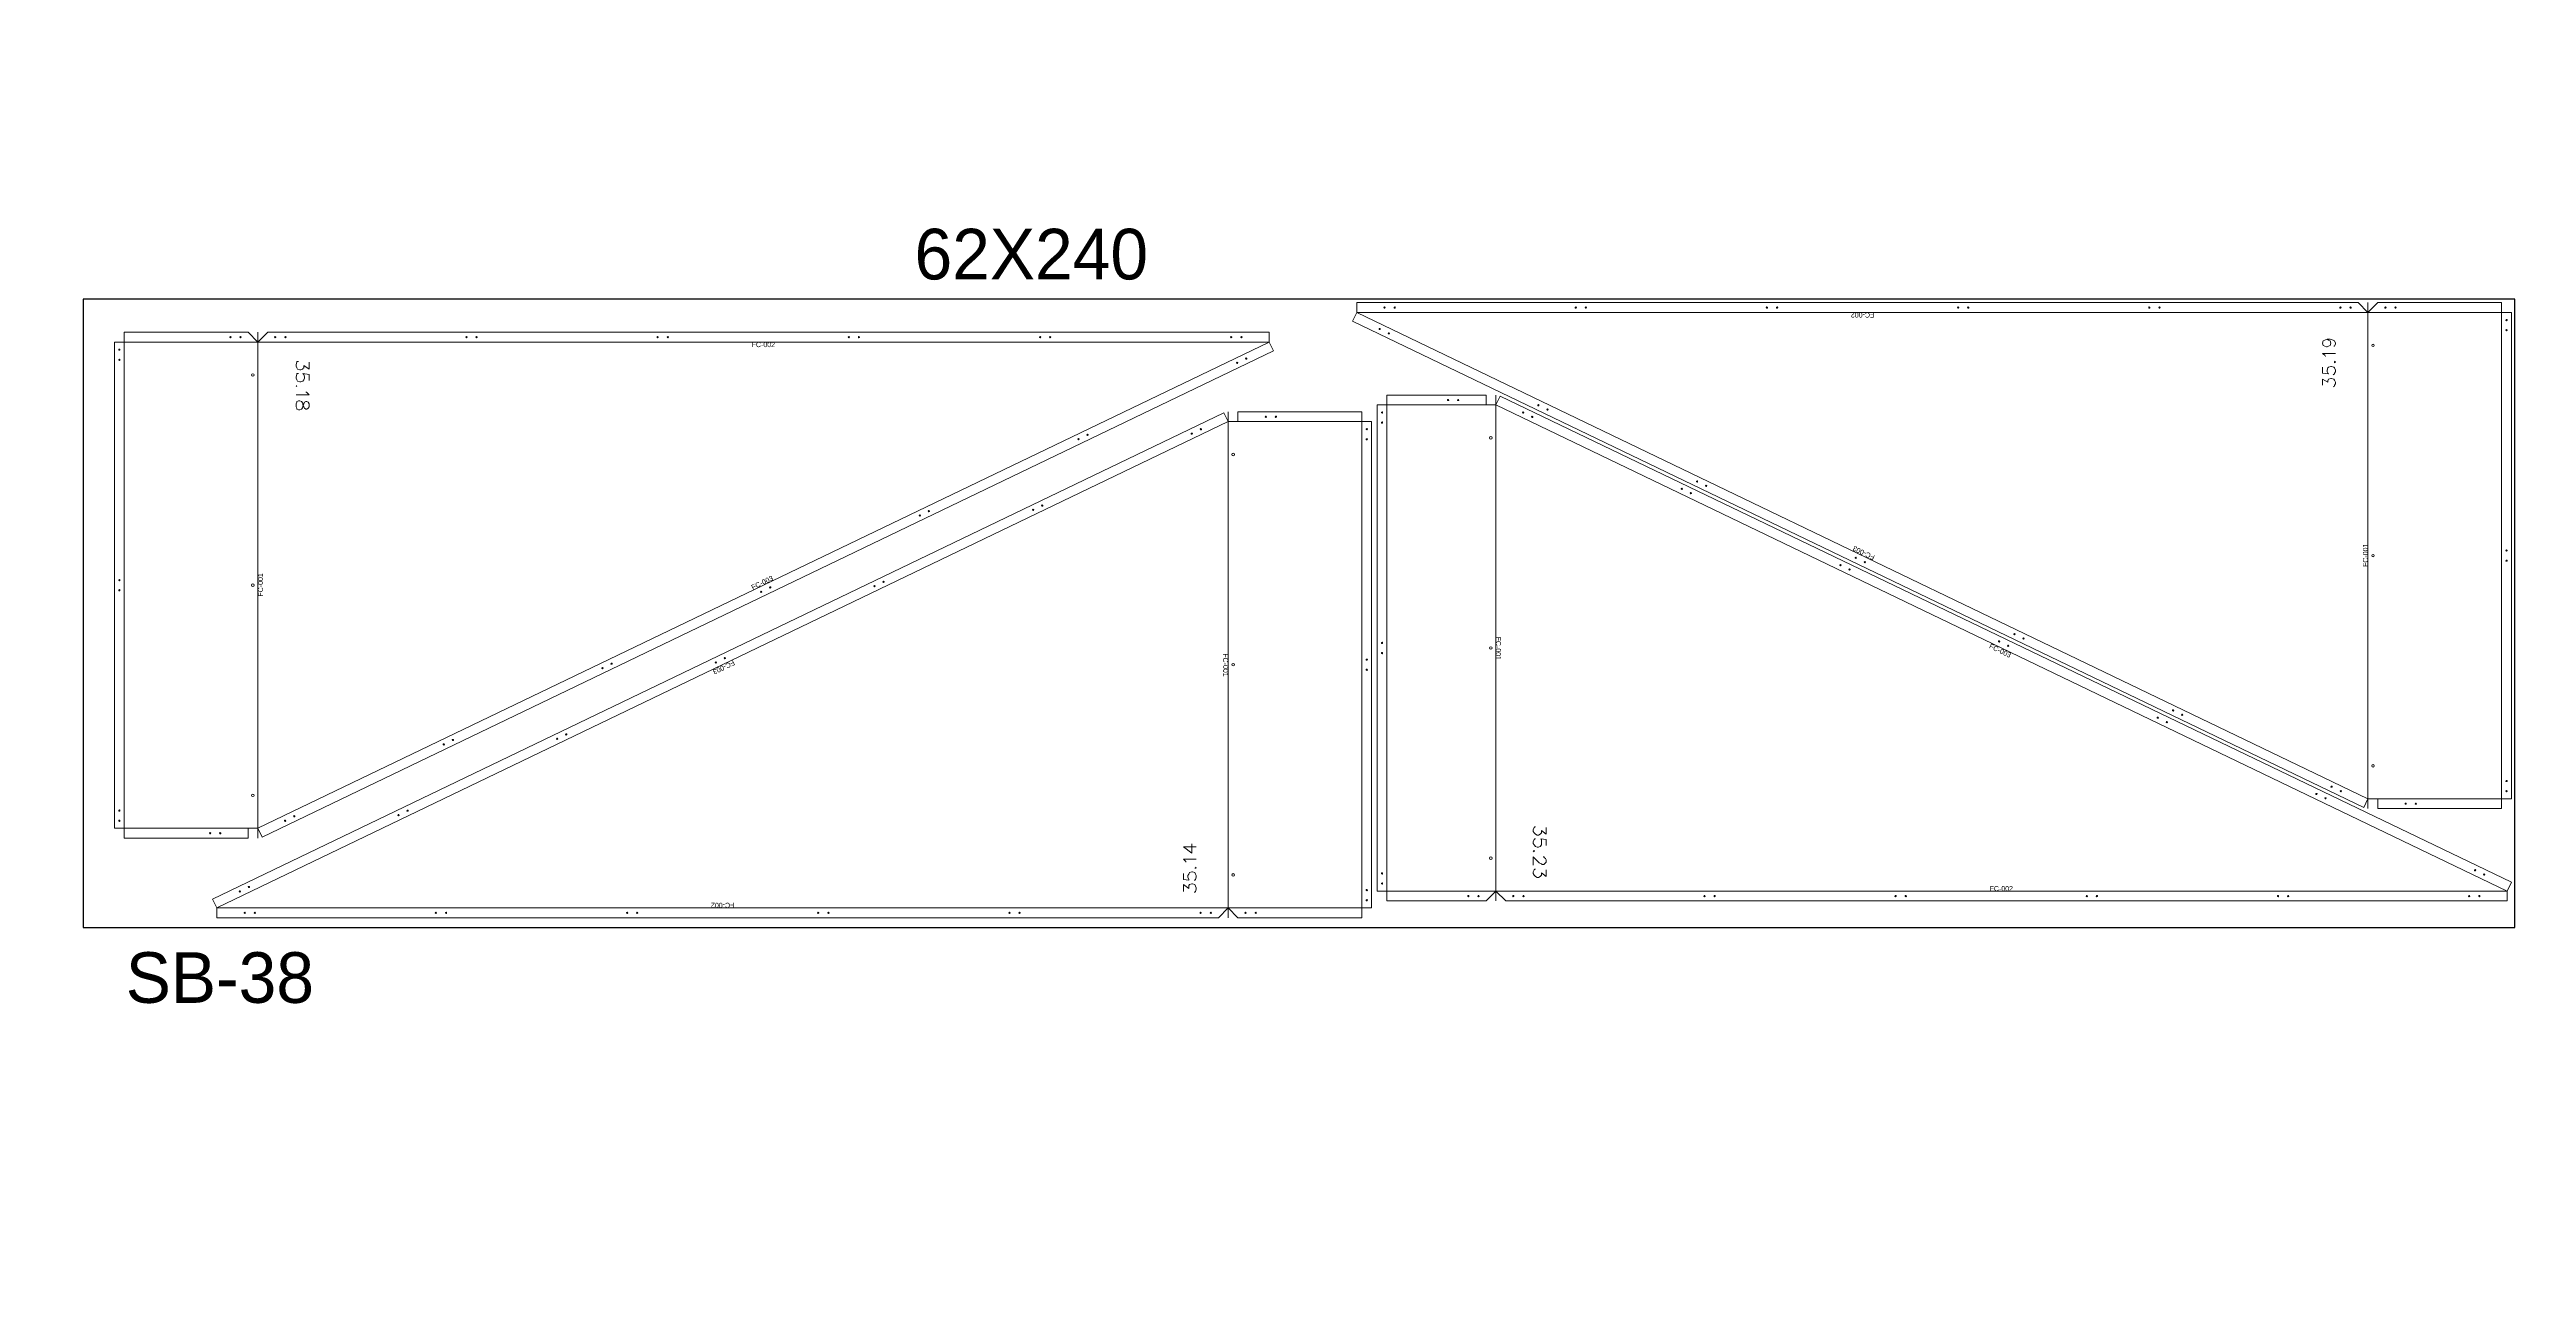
# Paper-space layout '3' of a CAD drawing. Header units: inches. Extents: x 1.7 to 15, y 2.1 to 8.7.
# The model-space entities are those that its viewports show. They can reach past a viewport. Long polylines and large blocks are cut down to what shows.
import ezdxf
from ezdxf.enums import TextEntityAlignment as Align

# ---------------------------------------------------------------- set-up
doc = ezdxf.new("R2010")
doc.units = ezdxf.units.IN
doc.header["$MEASUREMENT"] = 0
for name, color, linetype, lineweight in [('ACM_Layer 1_Router Offset_Panel Cut', 1, 'Continuous', 9), ('ACM_Layer 3_Open Offset Countour_Route Lines', 4, 'Continuous', 9), ('ACM_Layer 4_Drill Centers_Rivet Holes', 3, 'Continuous', 9), ('ACM_Layer 5_Drill Centers_Weep Holes', 6, 'Continuous', 9)]:
    doc.layers.add(name, color=color, linetype=linetype, lineweight=lineweight)
doc.layers.add('ACM_Reference_F-Clip', color=30, linetype='Continuous')
doc.layers.add('ACM_Reference_Text', color=7, linetype='Continuous')
doc.layers.get('Defpoints').off()

# ---------------------------------------------------------------- blocks, each defined once
blk = doc.blocks.new('*U147')
blk.add_lwpolyline([(-98, -34.48), (142, -34.48), (142, 27.52), (-98, 27.52)], close=True)
at = {"insert": (-15.94, 34.48), "char_height": 5, "attachment_point": 1}
blk.add_mtext_dynamic_manual_height_columns('62X240', width=43.9641, gutter_width=1, heights=[0], dxfattribs=at)
blk = doc.blocks.new('*U148')
at = {"color": 0, "linetype": 'ByBlock', "lineweight": -2, "transparency": 16777216}
blk.add_blockref('*U147', (560, 0), dxfattribs=at)

msp = doc.modelspace()

# ---------------------------------------------------------------- linework, layer by layer
at = {"layer": 'ACM_Layer 1_Router Offset_Panel Cut'}
for points in [[(1116.8, 590.67), (1117.77, 589.7), (1118.74, 590.67), (1130.96, 590.67), (1130.96, 589.7), (1131.93, 589.7), (1131.93, 541.7), (1130.96, 541.7), (1130.96, 540.73), (1118.74, 540.73), (1118.74, 541.7), (1117.77, 541.7), (1117.35, 540.83), (1017.54, 588.83), (1017.96, 589.7), (1017.96, 590.67)], [(1009.33, 587.75), (1009.33, 586.78), (1009.75, 585.91), (909.94, 537.91), (909.52, 538.78), (908.55, 538.78), (908.55, 537.81), (896.33, 537.81), (896.33, 538.78), (895.36, 538.78), (895.36, 586.78), (896.33, 586.78), (896.33, 587.75), (908.55, 587.75), (909.52, 586.78), (910.48, 587.75)], [(905.46, 529.96), (905.46, 530.93), (905.04, 531.8), (1004.85, 579.8), (1005.27, 578.93), (1006.24, 578.93), (1006.24, 579.9), (1018.46, 579.9), (1018.46, 578.93), (1019.43, 578.93), (1019.43, 530.93), (1018.46, 530.93), (1018.46, 529.96), (1006.24, 529.96), (1005.27, 530.93), (1004.31, 529.96)], [(1032.67, 531.61), (1031.7, 532.58), (1030.73, 531.61), (1020.95, 531.61), (1020.95, 532.58), (1019.98, 532.58), (1019.98, 580.58), (1020.95, 580.58), (1020.95, 581.55), (1030.73, 581.55), (1030.73, 580.58), (1031.7, 580.58), (1032.12, 581.45), (1131.93, 533.45), (1131.51, 532.58), (1131.51, 531.61)]]:
    msp.add_lwpolyline(points, close=True, dxfattribs=at)
at = {"layer": 'ACM_Layer 3_Open Offset Countour_Route Lines'}
for p, q in [((1017.96, 589.7), (1017.54, 588.83)), ((1017.96, 589.7), (1017.96, 590.67)), ((1017.96, 589.7), (1131.93, 589.7)), ((1117.77, 541.7), (1017.96, 589.7)), ((1117.77, 589.7), (1116.8, 590.67)), ((1117.77, 590.67), (1117.77, 540.73)), ((1117.77, 589.7), (1118.74, 590.67)), ((1130.96, 590.67), (1130.96, 540.73)), ((1009.33, 586.78), (895.36, 586.78)), ((896.33, 587.75), (896.33, 537.81)), ((909.52, 586.78), (908.55, 587.75)), ((909.52, 587.75), (909.52, 537.81)), ((909.52, 586.78), (910.48, 587.75)), ((909.52, 538.78), (1009.33, 586.78)), ((1009.33, 586.78), (1009.33, 587.75)), ((1009.33, 586.78), (1009.75, 585.91)), ((1005.27, 578.93), (1004.85, 579.8)), ((1005.27, 529.96), (1005.27, 579.9)), ((1006.24, 578.93), (1006.24, 579.9)), ((1018.46, 529.96), (1018.46, 579.9)), ((1019.98, 580.58), (1031.7, 580.58)), ((1020.95, 531.61), (1020.95, 581.55)), ((1030.73, 580.58), (1030.73, 581.55)), ((1031.7, 531.61), (1031.7, 581.55)), ((1031.7, 580.58), (1032.12, 581.45)), ((1031.7, 580.58), (1131.51, 532.58)), ((1005.27, 578.93), (905.46, 530.93)), ((1019.43, 578.93), (1005.27, 578.93)), ((1117.77, 541.7), (1117.35, 540.83)), ((1131.93, 541.7), (1117.77, 541.7)), ((1118.74, 541.7), (1118.74, 540.73)), ((895.36, 538.78), (909.52, 538.78)), ((908.55, 538.78), (908.55, 537.81)), ((909.52, 538.78), (909.94, 537.91)), ((1131.51, 532.58), (1131.93, 533.45)), ((905.46, 530.93), (905.04, 531.8)), ((905.46, 530.93), (1019.43, 530.93)), ((905.46, 530.93), (905.46, 529.96)), ((1005.27, 530.93), (1004.31, 529.96)), ((1005.27, 530.93), (1006.24, 529.96)), ((1131.51, 532.58), (1019.98, 532.58)), ((1031.7, 532.58), (1030.73, 531.61)), ((1031.7, 532.58), (1032.67, 531.61)), ((1131.51, 532.58), (1131.51, 531.61))]:
    msp.add_line(p, q, dxfattribs=at)
at = {"layer": 'ACM_Layer 4_Drill Centers_Rivet Holes'}
for centre in [(1020.71, 590.18), (1021.71, 590.18), (1039.58, 590.18), (1040.58, 590.18), (1058.45, 590.18), (1059.45, 590.18), (1077.32, 590.18), (1078.32, 590.18), (1096.19, 590.18), (1097.19, 590.18), (1115.05, 590.18), (1116.05, 590.18), (1119.49, 590.18), (1120.49, 590.18), (906.8, 587.26), (907.8, 587.26), (911.23, 587.26), (912.23, 587.26), (930.1, 587.26), (931.1, 587.26), (948.97, 587.26), (949.97, 587.26), (967.84, 587.26), (968.84, 587.26), (986.71, 587.26), (987.71, 587.26), (1005.58, 587.26), (1006.58, 587.26), (1020.23, 588.07), (1021.13, 587.64), (1131.45, 588.95), (1131.45, 587.95), (895.84, 586.03), (895.84, 585.03), (1006.16, 584.72), (1007.06, 585.15), (1008.99, 579.41), (1009.99, 579.41), (1020.46, 579.83), (1026.98, 581.06), (1027.98, 581.06), (1034.39, 579.82), (1035.29, 579.39), (1035.89, 580.54), (1036.79, 580.11), (990.5, 577.19), (991.4, 577.62), (1001.68, 577.74), (1002.59, 578.17), (1018.95, 578.18), (1018.95, 577.18), (1020.46, 578.83), (1050.04, 572.29), (1051.55, 573.01), (1052.45, 572.58), (974.84, 569.66), (975.74, 570.09), (986.03, 570.21), (986.93, 570.64), (1050.95, 571.86), (1065.7, 564.76), (1067.21, 565.48), (1068.11, 565.05), (1131.45, 566.2), (1131.45, 565.2), (895.84, 563.28), (895.84, 562.28), (960.08, 562.56), (970.37, 562.68), (971.27, 563.11), (1066.61, 564.33), (959.18, 562.12), (1082.87, 557.95), (1083.77, 557.52), (944.42, 555.03), (954.71, 555.15), (955.61, 555.58), (1018.95, 555.43), (1020.46, 557.08), (1020.46, 556.08), (1081.36, 557.23), (1082.26, 556.8), (943.52, 554.59), (1018.95, 554.43), (1098.53, 550.42), (1099.43, 549.99), (939.05, 547.62), (939.95, 548.05), (1097.02, 549.7), (1097.92, 549.27), (927.86, 547.06), (928.76, 547.5), (1114.18, 542.89), (1131.45, 543.45), (895.84, 540.53), (924.29, 540.52), (1112.68, 542.17), (1113.58, 541.74), (1115.09, 542.45), (1121.49, 541.21), (1122.49, 541.21), (1131.45, 542.45), (895.84, 539.53), (904.8, 538.29), (905.8, 538.29), (912.2, 539.53), (913.11, 539.97), (923.39, 540.09), (908.63, 532.99), (1020.46, 534.33), (1020.46, 533.33), (1128.34, 534.64), (1129.24, 534.21), (907.73, 532.55), (908.21, 530.44), (909.21, 530.44), (927.08, 530.44), (928.08, 530.44), (945.95, 530.44), (946.95, 530.44), (964.82, 530.44), (965.82, 530.44), (983.69, 530.44), (984.69, 530.44), (1002.56, 530.44), (1003.56, 530.44), (1006.99, 530.44), (1007.99, 530.44), (1018.95, 532.68), (1018.95, 531.68), (1028.98, 532.09), (1029.98, 532.09), (1033.42, 532.09), (1034.42, 532.09), (1052.29, 532.09), (1053.29, 532.09), (1071.15, 532.09), (1072.15, 532.09), (1090.02, 532.09), (1091.02, 532.09), (1108.89, 532.09), (1109.89, 532.09), (1127.76, 532.09), (1128.76, 532.09)]:
    msp.add_circle(centre, 0.0625, dxfattribs=at)
at = {"layer": 'ACM_Layer 5_Drill Centers_Weep Holes'}
for centre in [(1118.27, 586.45), (909.02, 583.53), (1031.2, 577.33), (1005.77, 575.68), (1118.27, 565.7), (909.02, 562.78), (1005.77, 554.93), (1031.2, 556.58), (1118.27, 544.95), (909.02, 542.03), (1031.2, 535.83), (1005.77, 534.18)]:
    msp.add_circle(centre, 0.125, dxfattribs=at)
at = {"layer": 'ACM_Reference_Text', "lineweight": 0}
for points in [[(1113.74, 587.05), (1113.88, 586.98), (1114.03, 586.9), (1114.11, 586.68), (1114.03, 586.45), (1113.88, 586.38), (1113.74, 586.31), (1113.66, 586.31), (1113.51, 586.38), (1113.36, 586.45), (1113.29, 586.68), (1113.36, 586.9), (1113.51, 586.98), (1113.74, 587.05), (1114.03, 587.05), (1114.33, 586.98), (1114.48, 586.9), (1114.55, 586.68), (1114.55, 586.6), (1114.48, 586.38), (1114.41, 586.38)], [(914.56, 584.78), (914.56, 584.11), (914.04, 584.48), (914.04, 584.25), (913.96, 584.18), (913.96, 584.11), (913.74, 584.03), (913.67, 584.03), (913.44, 584.11), (913.37, 584.25), (913.29, 584.4), (913.29, 584.55), (913.37, 584.78), (913.37, 584.85), (913.52, 584.85)], [(1113.59, 585.34), (1113.51, 585.49), (1113.29, 585.64), (1114.55, 585.64)], [(1113.29, 584.3), (1113.29, 583.7), (1113.88, 583.63), (1113.81, 583.7), (1113.74, 583.85), (1113.74, 584), (1113.81, 584.22), (1113.88, 584.3), (1114.11, 584.37), (1114.18, 584.37), (1114.41, 584.3), (1114.48, 584.22), (1114.55, 584), (1114.55, 583.85), (1114.48, 583.7), (1114.48, 583.63), (1114.33, 583.55)], [(1114.48, 584.82), (1114.48, 584.74), (1114.55, 584.82), (1114.48, 584.89)], [(914.56, 582.99), (914.56, 583.58), (913.96, 583.66), (914.04, 583.58), (914.11, 583.36), (914.11, 583.21), (914.04, 583.06), (913.96, 582.92), (913.74, 582.84), (913.67, 582.84), (913.44, 582.92), (913.37, 583.06), (913.29, 583.21), (913.29, 583.36), (913.37, 583.58), (913.37, 583.66), (913.52, 583.66)], [(913.37, 582.47), (913.29, 582.47), (913.37, 582.39)], [(914.26, 581.87), (914.34, 581.8), (914.56, 581.58), (913.29, 581.58)], [(1113.29, 582.51), (1113.29, 583.11), (1113.81, 582.81), (1113.81, 582.96), (1113.88, 583.11), (1114.11, 583.18), (1114.18, 583.18), (1114.41, 583.11), (1114.48, 583.03), (1114.55, 582.81), (1114.55, 582.66), (1114.48, 582.51), (1114.48, 582.44), (1114.33, 582.36)], [(1036.65, 538.86), (1036.65, 538.19), (1036.21, 538.56), (1036.21, 538.33), (1036.13, 538.26), (1036.06, 538.19), (1035.91, 538.11), (1035.76, 538.11), (1035.61, 538.19), (1035.46, 538.33), (1035.39, 538.48), (1035.39, 538.63), (1035.46, 538.86), (1035.54, 538.93), (1035.61, 538.93)], [(1000.87, 536.94), (1001.68, 536.34), (1001.68, 537.24)], [(1000.87, 536.94), (1002.13, 536.94)], [(1001.09, 535.45), (1001.09, 535.52), (1000.87, 535.75), (1002.13, 535.75)], [(1036.65, 537.07), (1036.65, 537.66), (1036.13, 537.74), (1036.21, 537.66), (1036.21, 537.44), (1036.21, 537.29), (1036.21, 537.14), (1036.06, 537), (1035.91, 536.92), (1035.76, 536.92), (1035.61, 537), (1035.46, 537.14), (1035.39, 537.29), (1035.39, 537.44), (1035.46, 537.66), (1035.54, 537.74), (1035.61, 537.74)], [(1035.54, 536.55), (1035.46, 536.55), (1035.39, 536.55), (1035.46, 536.47)], [(1036.36, 535.95), (1036.43, 535.95), (1036.51, 535.88), (1036.58, 535.8), (1036.65, 535.66), (1036.65, 535.43), (1036.58, 535.36), (1036.51, 535.28), (1036.43, 535.21), (1036.28, 535.21), (1036.21, 535.28), (1035.98, 535.36), (1035.39, 535.95), (1035.39, 535.14)], [(1000.87, 534.33), (1000.87, 533.74), (1001.39, 533.66), (1001.39, 533.74), (1001.31, 533.96), (1001.31, 534.11), (1001.39, 534.26), (1001.46, 534.41), (1001.68, 534.48), (1001.76, 534.48), (1001.98, 534.41), (1002.06, 534.26), (1002.13, 534.11), (1002.13, 533.96), (1002.06, 533.74), (1001.98, 533.66), (1001.91, 533.66)], [(1000.87, 532.55), (1000.87, 533.22), (1001.39, 532.85), (1001.39, 533.07), (1001.39, 533.14), (1001.46, 533.22), (1001.68, 533.29), (1001.76, 533.29), (1001.98, 533.22), (1002.06, 533.07), (1002.13, 532.92), (1002.13, 532.77), (1002.06, 532.55), (1001.98, 532.47), (1001.91, 532.47)], [(1001.98, 534.85), (1002.06, 534.85), (1002.13, 534.85), (1002.06, 534.93)], [(1036.65, 534.69), (1036.65, 534.02), (1036.21, 534.39), (1036.21, 534.17), (1036.13, 534.09), (1036.06, 534.02), (1035.91, 533.94), (1035.76, 533.94), (1035.61, 534.02), (1035.46, 534.17), (1035.39, 534.32), (1035.39, 534.47), (1035.46, 534.69), (1035.54, 534.76), (1035.61, 534.76)]]:
    msp.add_lwpolyline(points, dxfattribs=at)
msp.add_lwpolyline([(914.56, 580.68), (914.48, 580.83), (914.34, 580.91), (914.26, 580.91), (914.11, 580.83), (914.04, 580.68), (913.96, 580.46), (913.96, 580.31), (913.81, 580.16), (913.67, 580.09), (913.52, 580.09), (913.37, 580.16), (913.37, 580.24), (913.29, 580.39), (913.29, 580.68), (913.37, 580.83), (913.37, 580.91), (913.52, 580.98), (913.67, 580.98), (913.81, 580.91), (913.96, 580.76), (913.96, 580.61), (914.04, 580.39), (914.11, 580.24), (914.26, 580.16), (914.34, 580.16), (914.48, 580.24), (914.56, 580.39), (914.56, 580.68)], close=True, dxfattribs=at)

# ---------------------------------------------------------------- block references
msp.add_blockref('*U148', (430.26, 563.48))

# ---------------------------------------------------------------- texts
at = {"insert": (896.47, 526.55), "char_height": 5, "attachment_point": 1}
msp.add_mtext_dynamic_manual_height_columns('SB-38', width=43.9641, gutter_width=1, heights=[0], dxfattribs=at)
at = {"layer": 'ACM_Reference_F-Clip'}
for s, rotation, p in [('FC-002', 180, (1067.89, 589.45)), ('FC-003', 154.3357, (1068, 565.96)), ('FC-001', 90, (1117.52, 565.73)), ('FC-001', 90, (909.77, 562.81)), ('FC-003', 25.6643, (959.29, 563.03)), ('FC-001', 270, (1031.95, 556.55)), ('FC-003', 205.6643, (955.5, 554.67)), ('FC-001', 270, (1005.02, 554.9)), ('FC-003', 334.3357, (1081.47, 556.32)), ('FC-002', 180, (955.39, 531.18))]:
    msp.add_text(s, height=0.5, rotation=rotation, dxfattribs=at).set_placement(p, align=Align.MIDDLE_CENTER)
for p in [(959.4, 586.53), (1081.58, 532.83)]:
    msp.add_text('FC-002', height=0.5, dxfattribs=at).set_placement(p, align=Align.MIDDLE_CENTER)

psp = doc.layouts.new('3')

# ---------------------------------------------------------------- viewports
at = {"layer": 'Defpoints', "view_target_point": (1011.176, 554.799)}
psp.add_viewport(center=(8.333, 5.376), size=(13.333, 6.63808), view_center_point=(0, 0), view_height=121.70668, dxfattribs=at)

doc.saveas('drawing.dxf')
